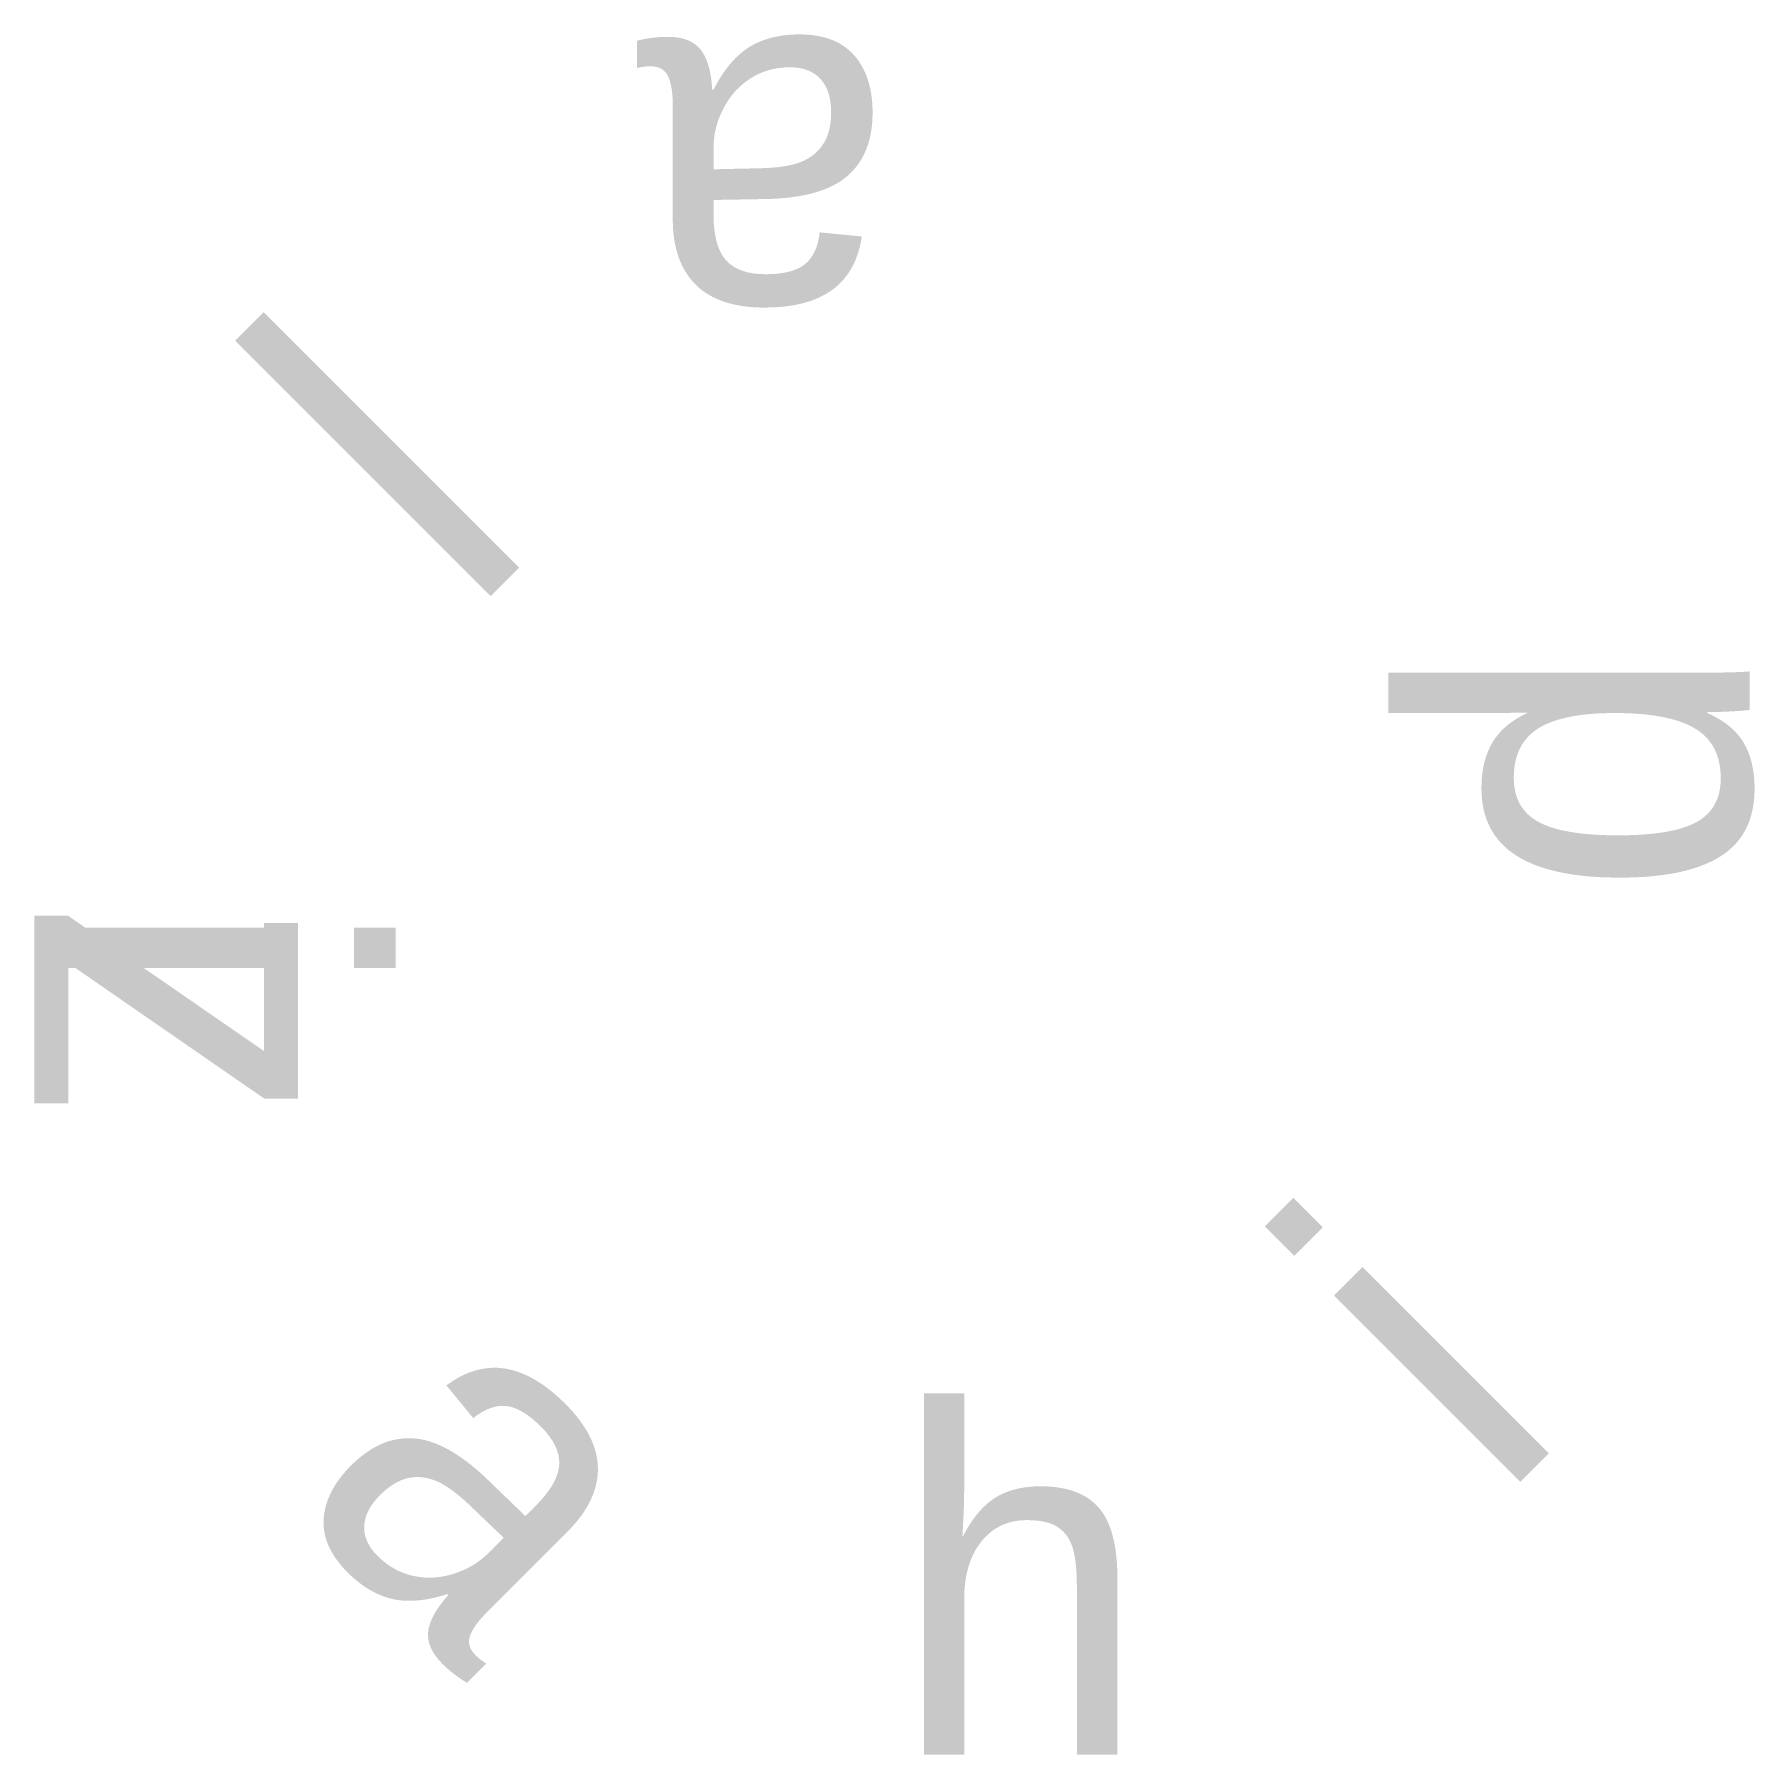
# Model space of a CAD drawing. Header units: metres. Extents: x -50 to 50, y -50 to 50.
import ezdxf

# ---------------------------------------------------------------- set-up
doc = ezdxf.new("R2010")
doc.units = ezdxf.units.M

msp = doc.modelspace()

# ---------------------------------------------------------------- texts
for s, rotation, p in [('a', 180, (0, 50)), ('l', 225, (-35.36, 35.36)), ('d', 90, (50, 0)), ('z', -90, (-50, 0)), ('i', 270, (-50, 0)), ('i', 45, (35.36, -35.36)), ('a', -45, (-35.36, -35.36))]:
    msp.add_text(s, height=20, rotation=rotation).set_placement(p)
msp.add_text('h', height=20).set_placement((0, -50))

doc.saveas('drawing.dxf')
